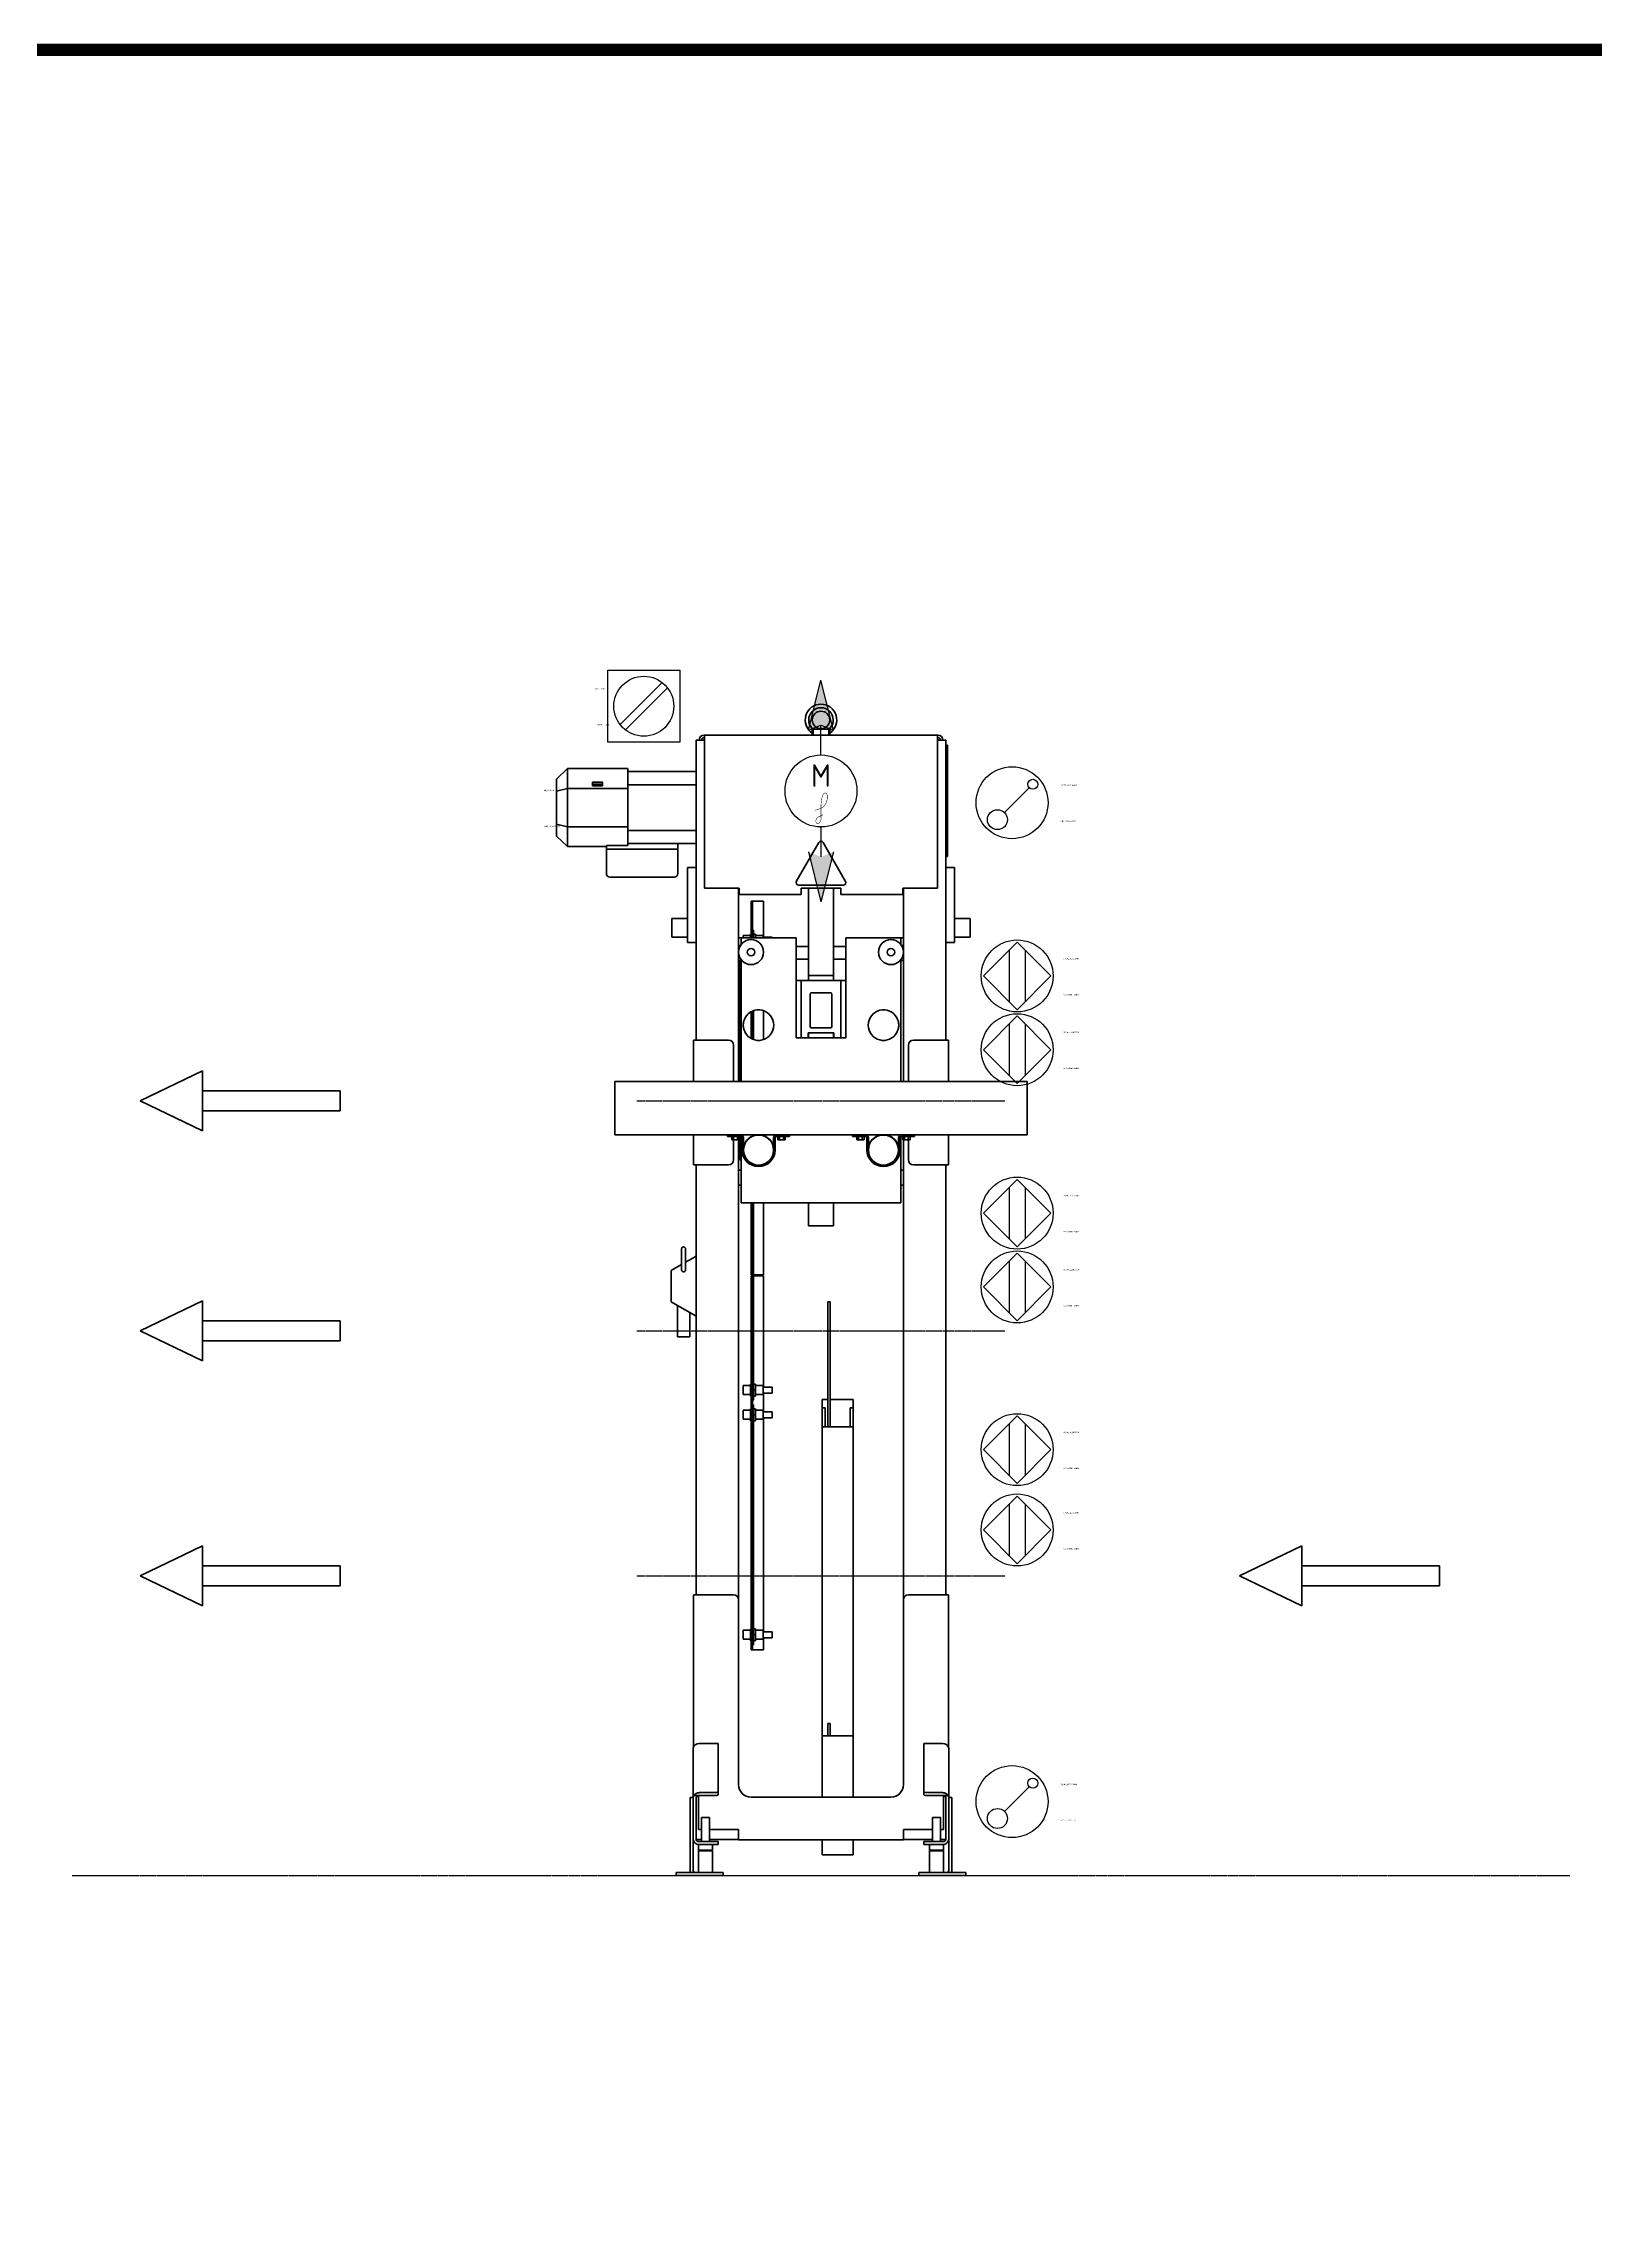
# Model space of a CAD drawing. Header units: millimetres. Extents: x -237058 to -184775, y -34272 to -10386.
# Drawn here: x -189879 to -186773, y -17614 to -13251 of the extents above; entities that cross this region are included whole.
import ezdxf
from ezdxf.enums import TextEntityAlignment as Align

# ---------------------------------------------------------------- set-up
doc = ezdxf.new("R2018")
doc.units = ezdxf.units.MM
doc.linetypes.add('CHAIN', pattern=[0.3543, 0.2362, -0.0295, 0.0591, -0.0295])
doc.linetypes.add('DOUBLE_DASH_CHAIN', pattern=[1.2403, 0.6614, -0.0827, 0.1654, -0.0827, 0.1654, -0.0827])
for name, color, linetype in [('0_SA-Comp_230V', 7, 'Continuous'), ('0_SA-Comp_400V', 7, 'Continuous'), ('0_SA-Comp_Connections_And_Zooms', 1, 'Continuous'), ('0_SA-Comp_Inther', 7, 'Continuous')]:
    doc.layers.add(name, color=color, linetype=linetype)
doc.layers.add('Visible (ISO)', color=7, linetype='Continuous', lineweight=35)
doc.layers.add('Work Plane (ISO)', color=4, linetype='DOUBLE_DASH_CHAIN', lineweight=25, true_color=0x00ffff)
doc.styles.get("Standard").update_dxf_attribs({"font": 'isocp.shx'})

# ---------------------------------------------------------------- blocks, each defined once
blk = doc.blocks.new('*U222')
at = {"ltscale": 0.5}
for p, q in [((0, 67.5), (-67.5, 0)), ((-16.25, 51.25), (-16.25, -51.25)), ((67.5, 0), (0, 67.5)), ((16.25, 51.25), (16.25, -51.25)), ((-67.5, 0), (0, -67.5)), ((0, -67.5), (67.5, 0))]:
    blk.add_line(p, q, dxfattribs=at)
blk.add_circle((0, 0), 72)
at = {"lineweight": 30, "flags": 104}
for tag, p in [('FUNC_REF', (92.5, 36)), ('EPLAN_REF', (92.5, -36))]:
    blk.add_attdef(tag, text='', height=50, dxfattribs=at).set_placement(p, align=Align.MIDDLE_LEFT)
blk = doc.blocks.new('*U224')
at = {"ltscale": 0.5}
h = blk.add_hatch(color=256, dxfattribs=at)
h.dxf.hatch_style = 1
h.paths.add_polyline_path([(0, 132), (25, 122), (0, 222), (-25, 122)])
h = blk.add_hatch(color=256, dxfattribs=at)
h.dxf.hatch_style = 1
h.paths.add_polyline_path([(0, -132), (-25, -122), (0, -222), (25, -122)])
for p, q in [((-25, 122), (0, 222)), ((25, 122), (0, 222)), ((-25, 122), (0, 132)), ((0, 132), (25, 122)), ((-25, -122), (0, -222)), ((25, -122), (0, -222))]:
    blk.add_line(p, q, dxfattribs=at)
for p, q in [((0, 72), (0, 132)), ((0, -72), (0, -132))]:
    blk.add_line(p, q)
at = {"const_width": 1}
blk.add_lwpolyline([(-12.7, -38.6), (-11.7, -38.4), (-10.7, -38.2), (-9.6, -38), (-8.6, -37.8), (-7.6, -37.5), (-6.6, -37.1), (-5.6, -36.7), (-4.7, -36.4), (-3.7, -36), (-2.7, -35.6), (-1.7, -35.2), (-0.7, -34.8), (0.3, -34.4), (1.3, -33.9), (2.2, -33.5), (3.1, -33), (4, -32.4), (4.8, -31.8), (5.6, -31.1), (6.3, -30.3), (7, -29.5), (7.6, -28.7), (8.2, -27.8), (8.8, -26.9), (9.3, -26), (9.8, -25), (10.3, -24), (10.7, -23.1), (11.1, -22.1), (11.4, -21.1), (11.7, -20.1), (11.9, -19.1), (12.2, -18.1), (12.3, -17.1), (12.5, -16.1), (12.6, -15.1), (12.7, -14), (12.7, -12.8), (12.7, -11.6), (12.7, -10.4), (12.6, -9.2), (12.3, -8), (12, -6.9), (11.6, -5.9), (11, -5.1), (10.3, -4.5), (9.3, -4.2), (8.3, -4), (7.2, -4.2), (6.2, -4.6), (5.4, -5.3), (4.7, -6.1), (4.1, -7), (3.6, -8), (3.2, -9), (2.8, -10), (2.5, -11), (2.3, -12), (2.1, -13), (1.9, -14), (1.7, -15.1), (1.5, -16.1), (1.3, -17.1), (1.2, -18.2), (1, -19.2), (0.9, -20.2), (0.7, -21.3), (0.6, -22.3), (0.5, -23.4), (0.4, -24.4), (0.3, -25.5), (0.2, -26.5), (0.1, -27.6), (0.1, -28.6), (0, -29.7), (0, -30.7), (0, -31.8), (0, -32.8), (-0.1, -33.9), (-0.1, -35), (-0.1, -36), (0, -37.1), (0, -38.1), (0, -39.2), (0, -40.2), (0, -41.3), (0, -42.3), (0, -43.4), (0, -44.4), (0, -45.5), (0, -46.5), (-0.1, -47.6), (-0.1, -48.6), (-0.1, -49.7), (0, -50.7), (0, -51.8), (0.1, -52.9), (0.1, -53.9), (0.2, -55), (0.2, -56.1), (0, -57.1), (-0.2, -58.1), (-0.6, -59), (-1, -59.9), (-1.5, -60.9), (-2.1, -61.8), (-2.7, -62.8), (-3.3, -63.8), (-4, -64.5), (-4.8, -65.1), (-5.8, -65.3), (-6.9, -65.2), (-8, -64.8), (-8.8, -64.2), (-9.5, -63.4), (-9.9, -62.4), (-10.2, -61.3), (-10.3, -60.2), (-10.2, -59), (-10, -57.9), (-9.7, -56.9), (-9.3, -55.9), (-8.7, -55), (-8.1, -54.3), (-7.3, -53.5), (-6.5, -52.9), (-5.6, -52.3), (-4.7, -51.8), (-3.7, -51.3), (-2.8, -50.8), (-1.8, -50.3), (-0.9, -49.8), (0.1, -49.3), (1, -48.9), (1.9, -48.4), (2.9, -48), (3.8, -47.5)], dxfattribs=at)
blk.add_circle((0, 0), 72)
at = {"ltscale": 0.5, "insert": (0, 31), "char_height": 45, "attachment_point": 5}
blk.add_mtext_dynamic_manual_height_columns('\\pxqc;M', width=43.774, gutter_width=6.25, heights=[0], dxfattribs=at)
at = {"lineweight": 30, "flags": 104}
for tag, p in [('FUNC_REF', (-554.5, 2.6)), ('EPLAN_REF', (-554.5, -69.4))]:
    blk.add_attdef(tag, text='', height=50, dxfattribs=at).set_placement(p, align=Align.MIDDLE_RIGHT)
blk = doc.blocks.new('*U225')
at = {"ltscale": 0.5}
blk.add_line((-15.2, -19.7), (34.3, 29.8), dxfattribs=at)
blk.add_circle((0, 0), 72)
for centre, radius in [((41.4, 36.8), 10), ((-29.3, -33.9), 20)]:
    blk.add_circle(centre, radius, dxfattribs=at)
at = {"lineweight": 30, "flags": 104}
for tag, p in [('FUNC_REF', (97, 36)), ('EPLAN_REF', (97, -36))]:
    blk.add_attdef(tag, text='', height=50, dxfattribs=at).set_placement(p, align=Align.MIDDLE_LEFT)
blk = doc.blocks.new('*U476')
for p, q in [((47.4, -36.8), (-36.8, 47.4)), ((36.8, -47.4), (-47.4, 36.8))]:
    blk.add_line(p, q)
at = {"ltscale": 0.5}
blk.add_lwpolyline([(-72, 72), (72, 72), (72, -72), (-72, -72)], close=True, dxfattribs=at)
blk.add_circle((0, 0), 60)
at = {"lineweight": 30, "flags": 6}
for tag, p in [('EPLAN_REF', (-36, 97)), ('FUNC_REF', (36, 97))]:
    blk.add_attdef(tag, text='', height=50, rotation=270, dxfattribs=at).set_placement(p, align=Align.MIDDLE_RIGHT)

msp = doc.modelspace()

# ---------------------------------------------------------------- linework, layer by layer
at = {"layer": '0_SA-Comp_Connections_And_Zooms', "const_width": 25, "elevation": 2000}
msp.add_lwpolyline([(-202687.8, -13263.3), (-184787.8, -13263.3), (-184787.8, -22260.5), (-202687.8, -22260.5)], close=True, dxfattribs=at)
at = {"layer": 'Visible (ISO)'}
for p, q in [((-188573.2, -15244.5), (-188573.2, -14644.5)), ((-188563.2, -14644.5), (-188573.2, -14644.5)), ((-188563.2, -14644.5), (-188556.2, -14644.5)), ((-188557.2, -14634.5), (-188556.2, -14634.5)), ((-188556.2, -14639.5), (-188557.2, -14639.5)), ((-188090.2, -14634.5), (-188556.2, -14634.5)), ((-188556.2, -14644.5), (-188556.2, -14634.5)), ((-188556.2, -14644.5), (-188556.2, -14941)), ((-188340.7, -14621.2), (-188340.7, -14622.6)), ((-188340.7, -14622.6), (-188340.7, -14634.5)), ((-188338.8, -14622.5), (-188307.6, -14622.5)), ((-188338.8, -14634.5), (-188338.8, -14624.2)), ((-188307.7, -14624.2), (-188307.7, -14634.5)), ((-188305.7, -14622.6), (-188305.7, -14621.2)), ((-188305.7, -14634.5), (-188305.7, -14622.6)), ((-188090.2, -14634.5), (-188090.2, -14644.5)), ((-188090.2, -14634.5), (-188089.2, -14634.5)), ((-188089.2, -14639.5), (-188090.2, -14639.5)), ((-188090.2, -14644.5), (-188083.2, -14644.5)), ((-188090.2, -14941), (-188090.2, -14644.5)), ((-188073.2, -14644.5), (-188083.2, -14644.5)), ((-188073.2, -15244.5), (-188073.2, -14644.5)), ((-188073.2, -14654.5), (-188070.2, -14654.5)), ((-188070.2, -14654.5), (-188070.2, -14779.5)), ((-188830.7, -14701.5), (-188852.7, -14722.5)), ((-188830.7, -14701.5), (-188830.7, -14741)), ((-188830.7, -14701.5), (-188709.7, -14701.5)), ((-188709.7, -14741), (-188709.7, -14701.5)), ((-188852.7, -14746.3), (-188852.7, -14722.5)), ((-188830.7, -14741), (-188852.7, -14746.3)), ((-188852.7, -14746.3), (-188852.7, -14812.8)), ((-188830.7, -14818.1), (-188830.7, -14741)), ((-188830.7, -14741), (-188709.7, -14741)), ((-188780.2, -14728.9), (-188780.2, -14735.6)), ((-188780.2, -14728.9), (-188760.2, -14728.9)), ((-188780.2, -14732.7), (-188760.2, -14732.7)), ((-188760.2, -14735.6), (-188780.2, -14735.6)), ((-188760.2, -14735.6), (-188760.2, -14728.9)), ((-188573.2, -14707.5), (-188709.7, -14707.5)), ((-188573.2, -14733.7), (-188709.7, -14733.7)), ((-188709.7, -14741), (-188709.7, -14818.1)), ((-188070.2, -14877), (-188070.2, -14779.5)), ((-188852.7, -14836.5), (-188852.7, -14812.8)), ((-188830.7, -14818.1), (-188852.7, -14812.8)), ((-188830.7, -14818.1), (-188830.7, -14857.5)), ((-188830.7, -14818.1), (-188709.7, -14818.1)), ((-188709.7, -14855.5), (-188709.7, -14818.1)), ((-188573.2, -14825.4), (-188709.7, -14825.4)), ((-188830.7, -14857.5), (-188852.7, -14836.5)), ((-188830.7, -14857.5), (-188752.7, -14857.5)), ((-188752.7, -14862.5), (-188752.7, -14855.5)), ((-188752.7, -14855.5), (-188709.7, -14855.5)), ((-188752.7, -14911.5), (-188752.7, -14862.5)), ((-188609.7, -14862.5), (-188752.7, -14862.5)), ((-188573.2, -14851.5), (-188709.7, -14851.5)), ((-188609.7, -14851.5), (-188609.7, -14862.5)), ((-188609.7, -14862.5), (-188609.7, -14911.5)), ((-188327.6, -14849), (-188372.6, -14927)), ((-188273.9, -14927), (-188318.9, -14849)), ((-188073.2, -14877), (-188070.2, -14877)), ((-188745.7, -14918.5), (-188616.7, -14918.5)), ((-188573.2, -14899.5), (-188590.2, -14899.5)), ((-188590.2, -14899.5), (-188590.2, -14904.5)), ((-188590.2, -15044.5), (-188590.2, -14904.5)), ((-188056.2, -14899.5), (-188073.2, -14899.5)), ((-188056.2, -14899.5), (-188056.2, -14904.5)), ((-188056.2, -15044.5), (-188056.2, -14904.5)), ((-188556.2, -14941), (-188487.2, -14941)), ((-188488.2, -14941), (-188488.2, -15327.5)), ((-188487.2, -14941), (-188487.2, -14943.5)), ((-188487.2, -14953.5), (-188487.2, -14943.5)), ((-188487.2, -14953.5), (-188363.2, -14953.5)), ((-188463.2, -14966.5), (-188460.2, -14966.5)), ((-188463.2, -15040.2), (-188463.2, -14966.5)), ((-188460.2, -15040.2), (-188460.2, -14966.5)), ((-188460.2, -14966.5), (-188457.2, -14966.5)), ((-188457.2, -14966.5), (-188438.2, -14966.5)), ((-188438.2, -14966.5), (-188438.2, -15038.5)), ((-188368.2, -14934.5), (-188278.2, -14934.5)), ((-188363.2, -14943.5), (-188363.2, -14941)), ((-188363.2, -14941), (-188283.2, -14941)), ((-188363.2, -14943.5), (-188363.2, -14953.5)), ((-188348.2, -15115.2), (-188348.2, -14941)), ((-188298.2, -14941), (-188298.2, -15115.2)), ((-188283.2, -14941), (-188283.2, -14943.5)), ((-188283.2, -14953.5), (-188283.2, -14943.5)), ((-188283.2, -14953.5), (-188159.2, -14953.5)), ((-188159.2, -14943.5), (-188159.2, -14941)), ((-188159.2, -14941), (-188090.2, -14941)), ((-188159.2, -14943.5), (-188159.2, -14953.5)), ((-188158.2, -15327.5), (-188158.2, -14941)), ((-188621.7, -15001.1), (-188604.7, -15001.1)), ((-188621.7, -15001.1), (-188621.7, -15039)), ((-188604.7, -15001.1), (-188590.2, -15001.1)), ((-188056.2, -15001.1), (-188041.7, -15001.1)), ((-188041.7, -15001.1), (-188024.7, -15001.1)), ((-188024.7, -15039), (-188024.7, -15001.1)), ((-188604.7, -15039), (-188621.7, -15039)), ((-188590.2, -15039), (-188604.7, -15039)), ((-188590.2, -15044.5), (-188590.2, -15049.5)), ((-188590.2, -15049.5), (-188573.2, -15049.5)), ((-188483.2, -15040.2), (-188488.2, -15040.2)), ((-188483.2, -15040.2), (-188475.2, -15040.2)), ((-188483.2, -15040.2), (-188483.2, -15053.7)), ((-188479.2, -15035.5), (-188479.2, -15040.2)), ((-188464.5, -15035.5), (-188479.2, -15035.5)), ((-188475.2, -15040.2), (-188373.2, -15040.2)), ((-188463.2, -15032.5), (-188464.5, -15032.5)), ((-188464.5, -15040.2), (-188464.5, -15032.5)), ((-188458, -15024.5), (-188460.2, -15024.5)), ((-188458, -15040.2), (-188458, -15024.5)), ((-188454, -15032.5), (-188458, -15032.5)), ((-188454, -15032.5), (-188454, -15040.2)), ((-188439.2, -15035.5), (-188454, -15035.5)), ((-188439.2, -15040.2), (-188439.2, -15035.5)), ((-188439.2, -15038.5), (-188421.2, -15038.5)), ((-188421.2, -15040.2), (-188421.2, -15038.5)), ((-188373.2, -15240.2), (-188373.2, -15040.2)), ((-188273.2, -15040.2), (-188273.2, -15240.2)), ((-188273.2, -15040.2), (-188171.2, -15040.2)), ((-188171.2, -15040.2), (-188163.2, -15040.2)), ((-188163.2, -15053.7), (-188163.2, -15040.2)), ((-188163.2, -15040.2), (-188158.2, -15040.2)), ((-188073.2, -15049.5), (-188056.2, -15049.5)), ((-188041.7, -15039), (-188056.2, -15039)), ((-188056.2, -15044.5), (-188056.2, -15049.5)), ((-188024.7, -15039), (-188041.7, -15039)), ((-188484.3, -15055.2), (-188488.2, -15055.2)), ((-188483.2, -15085.2), (-188488.2, -15085.2)), ((-188485.2, -15120.2), (-188485.2, -15085.2)), ((-188483.2, -15083.7), (-188483.2, -15327.5)), ((-188373.2, -15057.7), (-188348.2, -15057.7)), ((-188373.2, -15082.7), (-188348.2, -15082.7)), ((-188298.2, -15057.7), (-188273.2, -15057.7)), ((-188298.2, -15082.7), (-188273.2, -15082.7)), ((-188163.2, -15327.5), (-188163.2, -15083.7)), ((-188163.2, -15085.2), (-188158.2, -15085.2)), ((-188162.2, -15055.2), (-188158.2, -15055.2)), ((-188483.2, -15120.2), (-188485.2, -15120.2)), ((-188485.2, -15192.7), (-188485.2, -15120.2)), ((-188363.2, -15125.2), (-188373.2, -15125.2)), ((-188363.2, -15125.2), (-188363.2, -15240.2)), ((-188283.2, -15125.2), (-188363.2, -15125.2)), ((-188348.2, -15125.2), (-188348.2, -15115.2)), ((-188348.2, -15115.2), (-188298.2, -15115.2)), ((-188298.2, -15115.2), (-188298.2, -15125.2)), ((-188273.2, -15125.2), (-188283.2, -15125.2)), ((-188283.2, -15240.2), (-188283.2, -15125.2)), ((-188345.2, -15153.2), (-188345.2, -15217.2)), ((-188304.2, -15150.2), (-188342.2, -15150.2)), ((-188301.2, -15217.2), (-188301.2, -15153.2)), ((-188483.2, -15192.7), (-188485.2, -15192.7)), ((-188485.2, -15207.7), (-188485.2, -15192.7)), ((-188483.2, -15207.7), (-188485.2, -15207.7)), ((-188485.2, -15327.5), (-188485.2, -15207.7)), ((-188463.2, -15241.4), (-188463.2, -15188)), ((-188460.5, -15242.8), (-188460.5, -15186.6)), ((-188460.2, -15242.9), (-188460.2, -15186.5)), ((-188458, -15185.6), (-188458, -15243.7)), ((-188438.2, -15185.7), (-188438.2, -15243.7)), ((-188342.2, -15220.2), (-188304.2, -15220.2)), ((-188578.2, -15244.5), (-188578.2, -15327.5)), ((-188578.2, -15244.5), (-188568.2, -15244.5)), ((-188568.2, -15244.5), (-188508.2, -15244.5)), ((-188498.2, -15254.5), (-188498.2, -15327.5)), ((-188273.2, -15240.2), (-188373.2, -15240.2)), ((-188349.2, -15230.2), (-188297.2, -15230.2)), ((-188349.2, -15240.2), (-188349.2, -15230.2)), ((-188348.2, -15231.3), (-188348.2, -15230.2)), ((-188348.2, -15231.3), (-188348.2, -15240.2)), ((-188298.2, -15230.2), (-188298.2, -15231.3)), ((-188298.2, -15240.2), (-188298.2, -15231.3)), ((-188297.2, -15230.2), (-188297.2, -15240.2)), ((-188148.2, -15254.5), (-188148.2, -15327.5)), ((-188078.2, -15244.5), (-188138.2, -15244.5)), ((-188068.2, -15244.5), (-188078.2, -15244.5)), ((-188068.2, -15244.5), (-188068.2, -15327.5)), ((-189685.7, -15366.5), (-189560.7, -15306.5)), ((-189560.7, -15306.5), (-189560.7, -15426.5)), ((-189285.7, -15346.5), (-189560.7, -15346.5)), ((-189285.7, -15346.5), (-189285.7, -15386.5)), ((-187910.7, -15327.5), (-188735.7, -15327.5)), ((-188735.7, -15333.5), (-188735.7, -15327.5)), ((-188735.7, -15428.5), (-188735.7, -15333.5)), ((-187910.7, -15327.5), (-187910.7, -15333.5)), ((-187910.7, -15333.5), (-187910.7, -15428.5)), ((-189685.7, -15366.5), (-189560.7, -15426.5)), ((-189285.7, -15386.5), (-189560.7, -15386.5)), ((-188735.7, -15434.5), (-188735.7, -15428.5)), ((-188735.7, -15434.5), (-188506.4, -15434.5)), ((-188578.2, -15434.5), (-188578.2, -15494.5)), ((-188510.4, -15434.5), (-188510.4, -15437.5)), ((-188501.4, -15437.5), (-188510.4, -15437.5)), ((-188506.4, -15434.5), (-188501.4, -15434.5)), ((-188501.7, -15444.4), (-188501.7, -15437.5)), ((-188501.7, -15444.4), (-188498, -15444.4)), ((-188484.4, -15434.5), (-188501.4, -15434.5)), ((-188501.4, -15437.5), (-188484.4, -15437.5)), ((-188498.2, -15444.4), (-188498.2, -15484.5)), ((-188498, -15444.4), (-188498, -15437.5)), ((-188498, -15444.4), (-188490.5, -15444.4)), ((-188490.5, -15444.4), (-188490.5, -15437.5)), ((-188490.5, -15444.4), (-188486.7, -15444.4)), ((-188488.2, -15444.4), (-188488.2, -16364.5)), ((-188486.7, -15444.4), (-188486.7, -15437.5)), ((-188485.2, -15485.2), (-188485.2, -15437.5)), ((-188484.4, -15434.5), (-188412.1, -15434.5)), ((-188483.2, -15434.5), (-188483.2, -15434.7)), ((-188483.2, -15437.8), (-188483.2, -15570.2)), ((-188481.4, -15440.5), (-188481.4, -15464.7)), ((-188478.4, -15464.7), (-188478.4, -15440.5)), ((-188463.2, -15438.5), (-188463.2, -15438)), ((-188460.5, -15437.1), (-188460.5, -15436.6)), ((-188460.2, -15437), (-188460.2, -15436.5)), ((-188458, -15435.6), (-188458, -15436.2)), ((-188438.2, -15435.7), (-188438.2, -15436.2)), ((-188418.1, -15440.5), (-188418.1, -15464.7)), ((-188415.1, -15464.7), (-188415.1, -15440.5)), ((-188395, -15434.5), (-188412.1, -15434.5)), ((-188412.1, -15437.5), (-188395, -15437.5)), ((-188409.7, -15444.4), (-188409.7, -15437.5)), ((-188409.7, -15444.4), (-188406, -15444.4)), ((-188406, -15444.4), (-188406, -15437.5)), ((-188406, -15444.4), (-188398.5, -15444.4)), ((-188398.5, -15444.4), (-188398.5, -15437.5)), ((-188398.5, -15444.4), (-188394.7, -15444.4)), ((-188395, -15434.5), (-188390, -15434.5)), ((-188386, -15437.5), (-188395, -15437.5)), ((-188394.7, -15444.4), (-188394.7, -15437.5)), ((-188390, -15434.5), (-188256.4, -15434.5)), ((-188386, -15437.5), (-188386, -15434.5)), ((-188260.4, -15434.5), (-188260.4, -15437.5)), ((-188251.4, -15437.5), (-188260.4, -15437.5)), ((-188256.4, -15434.5), (-188251.4, -15434.5)), ((-188251.7, -15444.4), (-188251.7, -15437.5)), ((-188251.7, -15444.4), (-188248, -15444.4)), ((-188234.4, -15434.5), (-188251.4, -15434.5)), ((-188251.4, -15437.5), (-188234.4, -15437.5)), ((-188248, -15444.4), (-188248, -15437.5)), ((-188248, -15444.4), (-188240.5, -15444.4)), ((-188240.5, -15444.4), (-188240.5, -15437.5)), ((-188240.5, -15444.4), (-188236.7, -15444.4)), ((-188236.7, -15444.4), (-188236.7, -15437.5)), ((-188234.4, -15434.5), (-188162.1, -15434.5)), ((-188231.4, -15440.5), (-188231.4, -15464.7)), ((-188228.4, -15464.7), (-188228.4, -15440.5)), ((-188168.1, -15440.5), (-188168.1, -15464.7)), ((-188165.1, -15464.7), (-188165.1, -15440.5)), ((-188163.2, -15434.7), (-188163.2, -15434.5)), ((-188163.2, -15570.2), (-188163.2, -15437.8)), ((-188145, -15434.5), (-188162.1, -15434.5)), ((-188162.1, -15437.5), (-188145, -15437.5)), ((-188159.7, -15444.4), (-188159.7, -15437.5)), ((-188159.7, -15444.4), (-188156, -15444.4)), ((-188158.2, -16364.5), (-188158.2, -15444.4)), ((-188156, -15444.4), (-188156, -15437.5)), ((-188156, -15444.4), (-188148.5, -15444.4)), ((-188148.5, -15444.4), (-188148.5, -15437.5)), ((-188148.5, -15444.4), (-188144.7, -15444.4)), ((-188148.2, -15444.4), (-188148.2, -15484.5)), ((-188145, -15434.5), (-188140, -15434.5)), ((-188136, -15437.5), (-188145, -15437.5)), ((-188144.7, -15444.4), (-188144.7, -15437.5)), ((-188140, -15434.5), (-187910.7, -15434.5)), ((-188136, -15437.5), (-188136, -15434.5)), ((-188068.2, -15434.5), (-188068.2, -15494.5)), ((-187910.7, -15428.5), (-187910.7, -15434.5)), ((-188483.2, -15485.2), (-188485.2, -15485.2)), ((-188568.2, -15494.5), (-188578.2, -15494.5)), ((-188573.2, -16354.5), (-188573.2, -15494.5)), ((-188508.2, -15494.5), (-188568.2, -15494.5)), ((-188483.2, -15505.2), (-188488.2, -15505.2)), ((-188163.2, -15505.2), (-188158.2, -15505.2)), ((-188138.2, -15494.5), (-188078.2, -15494.5)), ((-188078.2, -15494.5), (-188068.2, -15494.5)), ((-188073.2, -16354.5), (-188073.2, -15494.5)), ((-188483.2, -15535.2), (-188488.2, -15535.2)), ((-188475.2, -15570.2), (-188483.2, -15570.2)), ((-188171.2, -15570.2), (-188475.2, -15570.2)), ((-188463.2, -15714.5), (-188463.2, -15570.2)), ((-188460.5, -15945), (-188460.5, -15570.2)), ((-188460.2, -15714.5), (-188460.2, -15570.2)), ((-188458, -15570.2), (-188458, -15945)), ((-188438.2, -15570.2), (-188438.2, -15714.5)), ((-188348.2, -15616.5), (-188348.2, -15570.2)), ((-188298.2, -15570.2), (-188298.2, -15616.5)), ((-188163.2, -15570.2), (-188171.2, -15570.2)), ((-188163.2, -15535.2), (-188158.2, -15535.2)), ((-188298.2, -15616.5), (-188348.2, -15616.5)), ((-188602.2, -15662.5), (-188602.2, -15704.5)), ((-188594.2, -15704.5), (-188594.2, -15662.5)), ((-188623.2, -15705.9), (-188615.2, -15701.3)), ((-188623.2, -15705.9), (-188623.2, -15768.2)), ((-188602.2, -15693.8), (-188615.2, -15701.3)), ((-188581.2, -15681.7), (-188594.2, -15689.2)), ((-188581.2, -15681.7), (-188573.2, -15677)), ((-188463.2, -15714.5), (-188460.2, -15714.5)), ((-188463.2, -15716.5), (-188460.2, -15716.5)), ((-188463.2, -16464.5), (-188463.2, -15716.5)), ((-188460.2, -16464.5), (-188460.2, -15716.5)), ((-188457.2, -15714.5), (-188458, -15714.5)), ((-188458, -15716.5), (-188457.2, -15716.5)), ((-188438.2, -15714.5), (-188457.2, -15714.5)), ((-188457.2, -15716.5), (-188438.2, -15716.5)), ((-188438.2, -15716.5), (-188438.2, -15939)), ((-189685.7, -15826.5), (-189560.7, -15766.5)), ((-189560.7, -15766.5), (-189560.7, -15886.5)), ((-188615.2, -15772.8), (-188623.2, -15768.2)), ((-188615.2, -15772.8), (-188581.2, -15792.4)), ((-188610.7, -15775.4), (-188610.7, -15838.5)), ((-188585.7, -15789.8), (-188585.7, -15838.5)), ((-188573.2, -15797), (-188581.2, -15792.4)), ((-188304.7, -15768.5), (-188309.7, -15768.5)), ((-188309.7, -16018.5), (-188309.7, -15768.5)), ((-188304.7, -16018.5), (-188304.7, -15768.5)), ((-189685.7, -15826.5), (-189560.7, -15886.5)), ((-189285.7, -15806.5), (-189560.7, -15806.5)), ((-189285.7, -15806.5), (-189285.7, -15846.5)), ((-188585.7, -15838.5), (-188610.7, -15838.5)), ((-189285.7, -15846.5), (-189560.7, -15846.5)), ((-188479.2, -15936), (-188479.2, -15954)), ((-188464.5, -15936), (-188479.2, -15936)), ((-188464.5, -15954), (-188479.2, -15954)), ((-188463.2, -15933), (-188464.5, -15933)), ((-188464.5, -15945), (-188464.5, -15933)), ((-188463.2, -15945), (-188464.5, -15945)), ((-188464.5, -15957), (-188464.5, -15945)), ((-188464.5, -15957), (-188463.2, -15957)), ((-188458, -15965), (-188460.2, -15965)), ((-188454, -15933), (-188458, -15933)), ((-188454, -15945), (-188458, -15945)), ((-188458, -15965), (-188458, -15945)), ((-188458, -15957), (-188454, -15957)), ((-188454, -15933), (-188454, -15945)), ((-188439.2, -15936), (-188454, -15936)), ((-188454, -15945), (-188454, -15957)), ((-188439.2, -15954), (-188454, -15954)), ((-188439.2, -15954), (-188439.2, -15936)), ((-188439.2, -15939), (-188421.2, -15939)), ((-188439.2, -15951), (-188421.2, -15951)), ((-188438.2, -15951), (-188438.2, -15988.5)), ((-188421.2, -15951), (-188421.2, -15939)), ((-188320.7, -15980.5), (-188320.7, -15963.5)), ((-188320.7, -15963.5), (-188309.7, -15963.5)), ((-188304.7, -15963.5), (-188258.7, -15963.5)), ((-188258.7, -15963.5), (-188258.7, -15980.5)), ((-188479.2, -15985.5), (-188479.2, -16003.5)), ((-188464.5, -15985.5), (-188479.2, -15985.5)), ((-188464.5, -16003.5), (-188479.2, -16003.5)), ((-188463.2, -15982.5), (-188464.5, -15982.5)), ((-188464.5, -15994.5), (-188464.5, -15982.5)), ((-188463.2, -15994.5), (-188464.5, -15994.5)), ((-188464.5, -16006.5), (-188464.5, -15994.5)), ((-188464.5, -16006.5), (-188463.2, -16006.5)), ((-188460.5, -16434.5), (-188460.5, -15994.5)), ((-188458, -15974.5), (-188460.2, -15974.5)), ((-188458, -15994.5), (-188458, -15974.5)), ((-188454, -15982.5), (-188458, -15982.5)), ((-188454, -15994.5), (-188458, -15994.5)), ((-188458, -15994.5), (-188458, -16434.5)), ((-188458, -16006.5), (-188454, -16006.5)), ((-188454, -15982.5), (-188454, -15994.5)), ((-188439.2, -15985.5), (-188454, -15985.5)), ((-188454, -15994.5), (-188454, -16006.5)), ((-188439.2, -16003.5), (-188454, -16003.5)), ((-188439.2, -16003.5), (-188439.2, -15985.5)), ((-188439.2, -15988.5), (-188421.2, -15988.5)), ((-188439.2, -16000.5), (-188421.2, -16000.5)), ((-188438.2, -16000.5), (-188438.2, -16428.5)), ((-188421.2, -16000.5), (-188421.2, -15988.5)), ((-188320.7, -15980.5), (-188314.7, -15980.5)), ((-188320.7, -16018.5), (-188320.7, -15980.5)), ((-188314.7, -16018.5), (-188314.7, -15980.5)), ((-188264.7, -15980.5), (-188264.7, -16018.5)), ((-188264.7, -15980.5), (-188258.7, -15980.5)), ((-188258.7, -15980.5), (-188258.7, -16018.5)), ((-188320.7, -16636.9), (-188320.7, -16018.5)), ((-188320.7, -16018.5), (-188258.7, -16018.5)), ((-188258.7, -16018.5), (-188258.7, -16636.9)), ((-189685.7, -16316.5), (-189560.7, -16256.5)), ((-189560.7, -16256.5), (-189560.7, -16376.5)), ((-187485.7, -16316.5), (-187360.7, -16256.5)), ((-187360.7, -16256.5), (-187360.7, -16376.5)), ((-189685.7, -16316.5), (-189560.7, -16376.5)), ((-189285.7, -16296.5), (-189560.7, -16296.5)), ((-189285.7, -16296.5), (-189285.7, -16336.5)), ((-187485.7, -16316.5), (-187360.7, -16376.5)), ((-187085.7, -16296.5), (-187360.7, -16296.5)), ((-187085.7, -16296.5), (-187085.7, -16336.5)), ((-189285.7, -16336.5), (-189560.7, -16336.5)), ((-188578.2, -16354.5), (-188568.2, -16354.5)), ((-188578.2, -16354.5), (-188578.2, -16659.4)), ((-188568.2, -16354.5), (-188498.2, -16354.5)), ((-188148.2, -16354.5), (-188078.2, -16354.5)), ((-188078.2, -16354.5), (-188068.2, -16354.5)), ((-188068.2, -16659.4), (-188068.2, -16354.5)), ((-187085.7, -16336.5), (-187360.7, -16336.5)), ((-188488.2, -16734.5), (-188488.2, -16364.5)), ((-188158.2, -16364.5), (-188158.2, -16734.5)), ((-188479.2, -16425.5), (-188479.2, -16443.5)), ((-188464.5, -16425.5), (-188479.2, -16425.5)), ((-188464.5, -16443.5), (-188479.2, -16443.5)), ((-188463.2, -16422.5), (-188464.5, -16422.5)), ((-188464.5, -16434.5), (-188464.5, -16422.5)), ((-188463.2, -16434.5), (-188464.5, -16434.5)), ((-188464.5, -16446.5), (-188464.5, -16434.5)), ((-188464.5, -16446.5), (-188463.2, -16446.5)), ((-188454, -16422.5), (-188458, -16422.5)), ((-188454, -16434.5), (-188458, -16434.5)), ((-188458, -16454.5), (-188458, -16434.5)), ((-188458, -16446.5), (-188454, -16446.5)), ((-188454, -16422.5), (-188454, -16434.5)), ((-188439.2, -16425.5), (-188454, -16425.5)), ((-188454, -16434.5), (-188454, -16446.5)), ((-188439.2, -16443.5), (-188454, -16443.5)), ((-188439.2, -16443.5), (-188439.2, -16425.5)), ((-188439.2, -16428.5), (-188421.2, -16428.5)), ((-188439.2, -16440.5), (-188421.2, -16440.5)), ((-188438.2, -16440.5), (-188438.2, -16464.5)), ((-188421.2, -16440.5), (-188421.2, -16428.5)), ((-188463.2, -16464.5), (-188460.2, -16464.5)), ((-188458, -16454.5), (-188460.2, -16454.5)), ((-188457.2, -16464.5), (-188460.2, -16464.5)), ((-188438.2, -16464.5), (-188457.2, -16464.5)), ((-188309.7, -16611.9), (-188304.7, -16611.9)), ((-188309.7, -16636.9), (-188309.7, -16611.9)), ((-188304.7, -16636.9), (-188304.7, -16611.9)), ((-188579.2, -16661.5), (-188578.9, -16661.5)), ((-188579.2, -16661.5), (-188579.2, -16762.5)), ((-188567.2, -16652.2), (-188529.2, -16652.2)), ((-188529.2, -16652.2), (-188529.2, -16748.9)), ((-188320.7, -16759.5), (-188320.7, -16636.9)), ((-188320.7, -16636.9), (-188258.7, -16636.9)), ((-188258.7, -16636.9), (-188258.7, -16759.5)), ((-188079.2, -16652.2), (-188117.2, -16652.2)), ((-188117.2, -16652.2), (-188117.2, -16748.9)), ((-188067.2, -16661.5), (-188067.5, -16661.5)), ((-188067.2, -16661.5), (-188067.2, -16762.5)), ((-188567.2, -16750.5), (-188539.2, -16750.5)), ((-188529.2, -16754.9), (-188529.2, -16748.9)), ((-188117.2, -16754.9), (-188117.2, -16748.9)), ((-188079.2, -16750.5), (-188107.2, -16750.5)), ((-188579.2, -16760.5), (-188585.2, -16760.5)), ((-188585.2, -16775.5), (-188585.2, -16760.5)), ((-188585.2, -16904.5), (-188585.2, -16775.5)), ((-188579.2, -16842.5), (-188579.2, -16762.5)), ((-188577.6, -16756.4), (-188567.2, -16756.4)), ((-188573.2, -16762.5), (-188573.2, -16842.5)), ((-188568.2, -16756.5), (-188568.2, -16824.5)), ((-188567.2, -16756.4), (-188539.2, -16756.4)), ((-188183.2, -16759.5), (-188463.2, -16759.5)), ((-188079.2, -16756.4), (-188107.2, -16756.4)), ((-188068.8, -16756.4), (-188079.2, -16756.4)), ((-188078.2, -16824.5), (-188078.2, -16756.5)), ((-188073.2, -16762.5), (-188073.2, -16842.5)), ((-188067.2, -16760.5), (-188061.2, -16760.5)), ((-188067.2, -16842.5), (-188067.2, -16762.5)), ((-188061.2, -16775.5), (-188061.2, -16760.5)), ((-188061.2, -16904.5), (-188061.2, -16775.5)), ((-188579.2, -16904.5), (-188579.2, -16842.5)), ((-188568.2, -16824.5), (-188562.2, -16824.5)), ((-188546.2, -16800.5), (-188562.2, -16800.5)), ((-188562.2, -16848.5), (-188562.2, -16800.5)), ((-188546.2, -16848.5), (-188546.2, -16800.5)), ((-188546.2, -16824.5), (-188488.2, -16824.5)), ((-188488.2, -16824.5), (-188488.2, -16824.9)), ((-188488.2, -16833.5), (-188488.2, -16824.9)), ((-188488.2, -16833.5), (-188488.2, -16844.5)), ((-188158.2, -16824.9), (-188158.2, -16824.5)), ((-188158.2, -16824.5), (-188100.2, -16824.5)), ((-188158.2, -16824.9), (-188158.2, -16833.5)), ((-188158.2, -16844.5), (-188158.2, -16833.5)), ((-188100.2, -16800.5), (-188084.2, -16800.5)), ((-188100.2, -16800.5), (-188100.2, -16848.5)), ((-188084.2, -16800.5), (-188084.2, -16848.5)), ((-188084.2, -16824.5), (-188078.2, -16824.5)), ((-188067.2, -16904.5), (-188067.2, -16842.5)), ((-188572.9, -16844.5), (-188563.2, -16844.5)), ((-188568.2, -16854.5), (-188567.2, -16854.5)), ((-188568.2, -16854.5), (-188568.2, -16865.7)), ((-188568.2, -16865.7), (-188540.2, -16865.7)), ((-188540.2, -16866.7), (-188568.2, -16866.7)), ((-188568.2, -16910.5), (-188568.2, -16866.7)), ((-188567.2, -16848.5), (-188539.2, -16848.5)), ((-188567.2, -16854.5), (-188539.2, -16854.5)), ((-188562.2, -16844.5), (-188563.2, -16844.5)), ((-188562.2, -16866.7), (-188562.2, -16865.7)), ((-188488.2, -16844.5), (-188546.2, -16844.5)), ((-188546.2, -16866.7), (-188546.2, -16865.7)), ((-188540.2, -16854.5), (-188540.2, -16865.7)), ((-188540.2, -16910.5), (-188540.2, -16866.7)), ((-188539.2, -16848.5), (-188529.2, -16848.5)), ((-188529.2, -16854.5), (-188539.2, -16854.5)), ((-188529.2, -16854.5), (-188529.2, -16848.5)), ((-188488.2, -16844.5), (-188488.2, -16845)), ((-188158.2, -16845), (-188488.2, -16845)), ((-188320.7, -16845), (-188320.7, -16874.9)), ((-188320.7, -16874.9), (-188258.7, -16874.9)), ((-188258.7, -16874.9), (-188258.7, -16845)), ((-188158.2, -16845), (-188158.2, -16844.5)), ((-188100.2, -16844.5), (-188158.2, -16844.5)), ((-188107.2, -16848.5), (-188117.2, -16848.5)), ((-188117.2, -16854.5), (-188117.2, -16848.5)), ((-188117.2, -16854.5), (-188107.2, -16854.5)), ((-188079.2, -16848.5), (-188107.2, -16848.5)), ((-188079.2, -16854.5), (-188107.2, -16854.5)), ((-188106.2, -16865.7), (-188106.2, -16854.5)), ((-188078.2, -16865.7), (-188106.2, -16865.7)), ((-188106.2, -16866.7), (-188078.2, -16866.7)), ((-188106.2, -16866.7), (-188106.2, -16910.5)), ((-188100.2, -16865.7), (-188100.2, -16866.7)), ((-188083.2, -16844.5), (-188084.2, -16844.5)), ((-188084.2, -16865.7), (-188084.2, -16866.7)), ((-188083.2, -16844.5), (-188073.6, -16844.5)), ((-188078.2, -16854.5), (-188079.2, -16854.5)), ((-188078.2, -16865.7), (-188078.2, -16854.5)), ((-188078.2, -16866.7), (-188078.2, -16910.5)), ((-188613.2, -16910.5), (-188519.2, -16910.5)), ((-188613.2, -16916.5), (-188613.2, -16910.5)), ((-188613.2, -16916.5), (-188519.2, -16916.5)), ((-188519.2, -16916.5), (-188519.2, -16910.5)), ((-188033.2, -16910.5), (-188127.2, -16910.5)), ((-188127.2, -16916.5), (-188127.2, -16910.5)), ((-188033.2, -16916.5), (-188127.2, -16916.5)), ((-188033.2, -16916.5), (-188033.2, -16910.5))]:
    msp.add_line(p, q, dxfattribs=at)
for centre, radius in [((-188323.2, -14604), 17.5), ((-188463.2, -15068.7), 25), ((-188183.2, -15068.7), 25), ((-188463.2, -15068.7), 7.5), ((-188183.2, -15068.7), 7.5), ((-188448.2, -15464.7), 30.1), ((-188198.2, -15464.7), 30.1)]:
    msp.add_circle(centre, radius, dxfattribs=at)
for centre, radius, start, end in [((-188323.2, -14604), 31.5, 303.749, 236.251), ((-188323.2, -14604), 24.5, 315.5847, 224.4153), ((-188557.2, -14644.5), 10, 90, 180), ((-188557.2, -14644.5), 5, 90, 180), ((-188089.2, -14644.5), 10, 0, 90), ((-188089.2, -14644.5), 5, 0, 90), ((-188323.2, -14851.5), 5, 29.9816, 150.0184), ((-188745.7, -14911.5), 7, 180, 270), ((-188616.7, -14911.5), 7, 270, 0), ((-188368.2, -14929.5), 5, 150.0184, 270), ((-188278.2, -14929.5), 5, 270, 29.9816), ((-188448.2, -15214.7), 30.6, 208.2472, 151.7528), ((-188342.2, -15153.2), 3, 90, 180), ((-188304.2, -15153.2), 3, 0, 90), ((-188198.2, -15214.7), 30.6, 28.2472, 331.7528), ((-188342.2, -15217.2), 3, 180, 270), ((-188304.2, -15217.2), 3, 270, 0), ((-188508.2, -15254.5), 10, 0, 90), ((-188138.2, -15254.5), 10, 90, 180), ((-188484.4, -15440.5), 6, 0, 90), ((-188484.4, -15440.5), 3, 0, 90), ((-188448.2, -15464.7), 30.6, 100.3633, 151.7528), ((-188448.2, -15464.7), 30.7, 10.3633, 79.6367), ((-188412.1, -15440.5), 6, 90, 180), ((-188412.1, -15440.5), 3, 90, 180), ((-188234.4, -15440.5), 6, 0, 90), ((-188234.4, -15440.5), 3, 0, 90), ((-188198.2, -15464.7), 30.7, 100.3633, 169.6367), ((-188198.2, -15464.7), 30.7, 28.2472, 79.6367), ((-188162.1, -15440.5), 6, 90, 180), ((-188162.1, -15440.5), 3, 90, 180), ((-188508.2, -15484.5), 10, 270, 0), ((-188448.2, -15464.7), 33.1, 180, 0), ((-188198.2, -15464.7), 33.1, 180, 0), ((-188138.2, -15484.5), 10, 180, 270), ((-188598.2, -15662.5), 4, 0, 180), ((-188598.2, -15704.5), 4, 180, 0), ((-188498.2, -16364.5), 10, 0, 90), ((-188148.2, -16364.5), 10, 90, 180), ((-188463.2, -16734.5), 25, 180, 270), ((-188183.2, -16734.5), 25, 270, 0), ((-188567.2, -16842.5), 12, 180, 270), ((-188567.2, -16842.5), 6, 180, 270), ((-188079.2, -16842.5), 12, 270, 0), ((-188079.2, -16842.5), 6, 270, 0), ((-188573.2, -16904.5), 12, 180, 210), ((-188573.2, -16904.5), 6, 180, 270), ((-188073.2, -16904.5), 6, 270, 0), ((-188073.2, -16904.5), 12, 330, 0)]:
    msp.add_arc(centre, radius, start, end, dxfattribs=at)
for centre, major_axis, ratio, start_param, end_param in [((-188567.2, -16664.1), (-12, 0), 0.987688, 4.712389, 6.066396), ((-188079.2, -16664.1), (12, 0), 0.987688, 0.21679, 1.570796), ((-188567.2, -16762.4), (12, 0), 0.987688, 1.570796, 2.617994), ((-188539.2, -16748.9), (10, 0), 0.156434, 4.712389, 6.283185), ((-188539.2, -16754.9), (10, 0), 0.156434, 4.712389, 6.283185), ((-188107.2, -16748.9), (-10, 0), 0.156434, 0, 1.570796), ((-188107.2, -16754.9), (-10, 0), 0.156434, 0, 1.570796), ((-188079.2, -16762.4), (-12, 0), 0.987688, 3.665191, 4.712389), ((-188567.2, -16762.5), (0, 12.1), 0.987688, 1.047198, 1.570796), ((-188567.2, -16762.5), (0, 6.07), 0.987688, 0, 1.570796), ((-188079.2, -16762.5), (0, 6.07), 0.987688, 4.712389, 6.283185), ((-188079.2, -16762.5), (0, 12.1), 0.987688, 4.712389, 5.235988)]:
    msp.add_ellipse(centre, major_axis=major_axis, ratio=ratio, start_param=start_param, end_param=end_param, dxfattribs=at)
for points in [[(-188338.8, -14622.5), (-188338.8, -14623.1), (-188338.8, -14623.7), (-188338.8, -14624.2)], [(-188307.7, -14624.2), (-188307.7, -14623.7), (-188307.6, -14623.1), (-188307.6, -14622.5)]]:
    msp.add_open_spline(points, degree=3, dxfattribs=at)
for points, knots in [([(-188475.2, -15229.2), (-188476.2, -15227.3), (-188477.1, -15225.2), (-188478.1, -15221.7), (-188478.4, -15220.3), (-188478.8, -15217.4), (-188478.9, -15216), (-188478.9, -15213.3), (-188478.8, -15211.9), (-188478.4, -15209.1), (-188478.1, -15207.7), (-188477.1, -15204.1), (-188476.2, -15202.1), (-188475.2, -15200.2)], [1.582217, 1.582217, 1.582217, 1.582217, 2.207678, 2.207678, 2.613223, 2.613223, 3.018769, 3.018769, 3.424315, 3.424315, 3.829861, 3.829861, 4.455322, 4.455322, 4.455322, 4.455322]), ([(-188171.2, -15200.2), (-188170.2, -15202.1), (-188169.4, -15204.1), (-188168.4, -15207.7), (-188168.1, -15209.1), (-188167.7, -15211.9), (-188167.6, -15213.3), (-188167.6, -15216), (-188167.7, -15217.4), (-188168.1, -15220.3), (-188168.4, -15221.7), (-188169.4, -15225.2), (-188170.2, -15227.3), (-188171.2, -15229.2)], [1.582217, 1.582217, 1.582217, 1.582217, 2.207678, 2.207678, 2.613223, 2.613223, 3.018769, 3.018769, 3.424315, 3.424315, 3.829861, 3.829861, 4.455322, 4.455322, 4.455322, 4.455322]), ([(-188478.4, -15459.2), (-188478.2, -15458.2), (-188478, -15457.2), (-188477.1, -15454.1), (-188476.2, -15452.1), (-188475.2, -15450.2)], [3.5528122, 3.5528122, 3.5528122, 3.5528122, 3.8298612, 3.8298612, 4.4553222, 4.4553222, 4.4553222, 4.4553222]), ([(-188171.2, -15450.2), (-188170.2, -15452.1), (-188169.4, -15454.1), (-188168.5, -15457.2), (-188168.3, -15458.2), (-188168.1, -15459.2)], [1.5822165, 1.5822165, 1.5822165, 1.5822165, 2.2076775, 2.2076775, 2.4847265, 2.4847265, 2.4847265, 2.4847265])]:
    msp.add_open_spline(points, degree=3, knots=knots, dxfattribs=at)
at = {"layer": 'Work Plane (ISO)', "linetype": 'CHAIN', "ltscale": 23.990969}
for p, q in [((-188691.7, -15366.5), (-187954.7, -15366.5)), ((-188691.7, -15826.5), (-187954.7, -15826.5)), ((-188691.7, -16316.5), (-187954.7, -16316.5)), ((-189822, -16916.5), (-186824.5, -16916.5)), ((-188739.2, -16916.5), (-187938.5, -16916.5)), ((-188728.8, -16916.5), (-187928.1, -16916.5)), ((-188718.4, -16916.5), (-187990.5, -16916.5)), ((-188691.7, -16916.5), (-187954.7, -16916.5)), ((-188691.7, -16916.5), (-187954.7, -16916.5)), ((-188691.7, -16916.5), (-187954.7, -16916.5)), ((-188676.8, -16916.5), (-187980.1, -16916.5))]:
    msp.add_line(p, q, dxfattribs=at)

# ---------------------------------------------------------------- block references
at = {"layer": '0_SA-Comp_230V'}
ref = msp.add_blockref('*U476', (-188677.8, -14576.6), dxfattribs=dict(at, rotation=90))
lines = msp.add_mtext('MS0102010', dxfattribs={"layer": '0', "insert": (-188774.8, -14540.6), "char_height": 2.5, "attachment_point": 1})
ref.add_attrib('FUNC_REF', '', (-188774.8, -14540.6), dxfattribs={"flags": 78}).embed_mtext(lines)
lines = msp.add_mtext('=Z01+02010-400U1', dxfattribs={"layer": '0', "insert": (-188774.8, -14612.6), "char_height": 2.5, "attachment_point": 1})
ref.add_attrib('EPLAN_REF', '', (-188774.8, -14612.6), dxfattribs={"flags": 78}).embed_mtext(lines)
at = {"layer": '0_SA-Comp_400V'}
ref = msp.add_blockref('*U224', (-188323.2, -14746.2), dxfattribs=at)
lines = msp.add_mtext('M1_0102010', dxfattribs={"layer": '0', "insert": (-188877.7, -14743.5), "char_height": 2.5, "attachment_point": 1})
ref.add_attrib('FUNC_REF', '', (-188877.7, -14743.5), dxfattribs={"flags": 104}).embed_mtext(lines)
lines = msp.add_mtext('=Z01+02010-400M1', dxfattribs={"layer": '0', "insert": (-188877.7, -14815.5), "char_height": 2.5, "attachment_point": 1})
ref.add_attrib('EPLAN_REF', '', (-188877.7, -14815.5), dxfattribs={"flags": 104}).embed_mtext(lines)
at = {"layer": '0_SA-Comp_Inther'}
ref = msp.add_blockref('*U225', (-187940.8, -14769.7), dxfattribs=at)
lines = msp.add_mtext('Y_POS_LIM0102010', dxfattribs={"layer": '0', "insert": (-187843.8, -14733.7), "char_height": 2.5, "attachment_point": 1})
ref.add_attrib('FUNC_REF', '', (-187843.8, -14733.7), dxfattribs={"flags": 104}).embed_mtext(lines)
lines = msp.add_mtext('=Z01+02010-103S7', dxfattribs={"layer": '0', "insert": (-187843.8, -14805.7), "char_height": 2.5, "attachment_point": 1})
ref.add_attrib('EPLAN_REF', '', (-187843.8, -14805.7), dxfattribs={"flags": 104}).embed_mtext(lines)
ref = msp.add_blockref('*U222', (-187930.6, -15116.3), dxfattribs=at)
lines = msp.add_mtext('STOP_L3_0102010', dxfattribs={"layer": '0', "insert": (-187838.1, -15080.3), "char_height": 2.5, "attachment_point": 1})
ref.add_attrib('FUNC_REF', '', (-187838.1, -15080.3), dxfattribs={"flags": 104}).embed_mtext(lines)
lines = msp.add_mtext('=Z01+02010-101B6', dxfattribs={"layer": '0', "insert": (-187838.1, -15152.3), "char_height": 2.5, "attachment_point": 1})
ref.add_attrib('EPLAN_REF', '', (-187838.1, -15152.3), dxfattribs={"flags": 104}).embed_mtext(lines)
ref = msp.add_blockref('*U222', (-187930.6, -15263.9), dxfattribs=at)
lines = msp.add_mtext('SLOW_L3_0102010', dxfattribs={"layer": '0', "insert": (-187838.1, -15227.9), "char_height": 2.5, "attachment_point": 1})
ref.add_attrib('FUNC_REF', '', (-187838.1, -15227.9), dxfattribs={"flags": 104}).embed_mtext(lines)
lines = msp.add_mtext('=Z01+02010-101B8', dxfattribs={"layer": '0', "insert": (-187838.1, -15299.9), "char_height": 2.5, "attachment_point": 1})
ref.add_attrib('EPLAN_REF', '', (-187838.1, -15299.9), dxfattribs={"flags": 104}).embed_mtext(lines)
ref = msp.add_blockref('*U222', (-187930.6, -15590.9), dxfattribs=at)
lines = msp.add_mtext('STOP_L2_0102010', dxfattribs={"layer": '0', "insert": (-187838.1, -15554.9), "char_height": 2.5, "attachment_point": 1})
ref.add_attrib('FUNC_REF', '', (-187838.1, -15554.9), dxfattribs={"flags": 104}).embed_mtext(lines)
lines = msp.add_mtext('=Z01+02010-103B2', dxfattribs={"layer": '0', "insert": (-187838.1, -15626.9), "char_height": 2.5, "attachment_point": 1})
ref.add_attrib('EPLAN_REF', '', (-187838.1, -15626.9), dxfattribs={"flags": 104}).embed_mtext(lines)
ref = msp.add_blockref('*U222', (-187930.6, -15738.6), dxfattribs=at)
lines = msp.add_mtext('SLOW_L2_0102010', dxfattribs={"layer": '0', "insert": (-187838.1, -15702.6), "char_height": 2.5, "attachment_point": 1})
ref.add_attrib('FUNC_REF', '', (-187838.1, -15702.6), dxfattribs={"flags": 104}).embed_mtext(lines)
lines = msp.add_mtext('=Z01+02010-103B4', dxfattribs={"layer": '0', "insert": (-187838.1, -15774.6), "char_height": 2.5, "attachment_point": 1})
ref.add_attrib('EPLAN_REF', '', (-187838.1, -15774.6), dxfattribs={"flags": 104}).embed_mtext(lines)
ref = msp.add_blockref('*U222', (-187930.6, -16064.2), dxfattribs=at)
lines = msp.add_mtext('SLOW_L1_0102010', dxfattribs={"layer": '0', "insert": (-187838.1, -16028.2), "char_height": 2.5, "attachment_point": 1})
ref.add_attrib('FUNC_REF', '', (-187838.1, -16028.2), dxfattribs={"flags": 104}).embed_mtext(lines)
lines = msp.add_mtext('=Z01+02010-101B4', dxfattribs={"layer": '0', "insert": (-187838.1, -16100.2), "char_height": 2.5, "attachment_point": 1})
ref.add_attrib('EPLAN_REF', '', (-187838.1, -16100.2), dxfattribs={"flags": 104}).embed_mtext(lines)
ref = msp.add_blockref('*U222', (-187930.6, -16224.9), dxfattribs=at)
lines = msp.add_mtext('STOP_L1_0102010', dxfattribs={"layer": '0', "insert": (-187838.1, -16188.9), "char_height": 2.5, "attachment_point": 1})
ref.add_attrib('FUNC_REF', '', (-187838.1, -16188.9), dxfattribs={"flags": 104}).embed_mtext(lines)
lines = msp.add_mtext('=Z01+02010-101B2', dxfattribs={"layer": '0', "insert": (-187838.1, -16260.9), "char_height": 2.5, "attachment_point": 1})
ref.add_attrib('EPLAN_REF', '', (-187838.1, -16260.9), dxfattribs={"flags": 104}).embed_mtext(lines)
ref = msp.add_blockref('*U225', (-187940.8, -16768.4), dxfattribs=at)
lines = msp.add_mtext('Y_NEG_LIM0102010', dxfattribs={"layer": '0', "insert": (-187843.8, -16732.4), "char_height": 2.5, "attachment_point": 1})
ref.add_attrib('FUNC_REF', '', (-187843.8, -16732.4), dxfattribs={"flags": 104}).embed_mtext(lines)
lines = msp.add_mtext('=Z01+02010-103S9', dxfattribs={"layer": '0', "insert": (-187843.8, -16804.4), "char_height": 2.5, "attachment_point": 1})
ref.add_attrib('EPLAN_REF', '', (-187843.8, -16804.4), dxfattribs={"flags": 104}).embed_mtext(lines)

doc.saveas('drawing.dxf')
